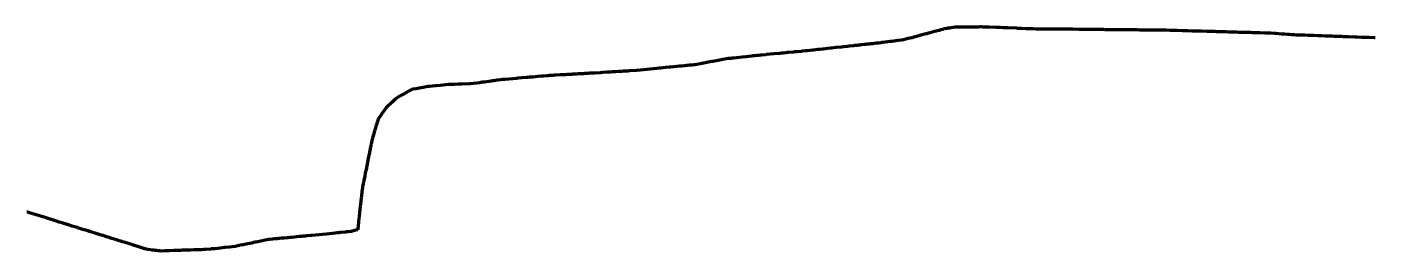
# Model space of a CAD drawing. Header units: metres. Extents: x 599858 to 604892, y 1147555 to 1148052.
# Drawn here: x 600501.9 to 600962, y 1147975.5 to 1148051.9 of the extents above; entities that cross this region are included whole.
import ezdxf

# ---------------------------------------------------------------- set-up
doc = ezdxf.new("R2010")
doc.units = ezdxf.units.M
doc.header["$MEASUREMENT"] = 0
doc.linetypes.add('DGN Style 5', pattern=[112.216283, 48.092693, -64.12359])
doc.layers.add('TF_T_---_Kabl-_2', color=5, linetype='DGN Style 5', lineweight=70)

msp = doc.modelspace()

# ---------------------------------------------------------------- linework, layer by layer
at = {"layer": 'TF_T_---_Kabl-_2'}
msp.add_polyline3d([(600962.01, 1148048.23, 31.95), (600961.82, 1148048.24, 31.94), (600959.91, 1148048.31, 32), (600959.68, 1148048.32, 31.99), (600959.27, 1148048.33, 31.96), (600958.89, 1148048.34, 31.97), (600957.78, 1148048.38, 31.9), (600957.49, 1148048.39, 31.9), (600955.89, 1148048.45, 31.86), (600955.27, 1148048.47, 31.84), (600955.08, 1148048.48, 31.85), (600952.94, 1148048.55, 31.79), (600952.7, 1148048.56, 31.76), (600952.23, 1148048.58, 31.77), (600951.13, 1148048.62, 31.74), (600950.83, 1148048.63, 31.75), (600950.61, 1148048.64, 31.75), (600950.38, 1148048.64, 31.75), (600949.01, 1148048.69, 31.68), (600948.32, 1148048.72, 31.7), (600948.12, 1148048.72, 31.69), (600947.98, 1148048.73, 31.69), (600947.21, 1148048.76, 31.65), (600945.84, 1148048.8, 31.61), (600945.31, 1148048.82, 31.61), (600944.95, 1148048.84, 31.61), (600943.69, 1148048.88, 31.61), (600943.57, 1148048.89, 31.6), (600942.75, 1148048.91, 31.56), (600942.39, 1148048.93, 31.56), (600941.07, 1148048.97, 31.51), (600940.4, 1148049, 31.52), (600939.13, 1148049.04, 31.52), (600937.97, 1148049.08, 31.53), (600937.46, 1148049.1, 31.58), (600935.78, 1148049.16, 31.46), (600934.93, 1148049.19, 31.43), (600934.78, 1148049.2, 31.43), (600934.34, 1148049.21, 31.38), (600933.817693, 1148049.229842, 31.398117), (600933.52, 1148049.25, 31.41), (600932.71, 1148049.32, 31.35), (600932.18, 1148049.36, 31.35), (600931.24, 1148049.43, 31.33), (600931.08, 1148049.44, 31.32), (600930.68, 1148049.47, 31.31), (600930.22, 1148049.51, 31.3), (600928.27, 1148049.66, 31.26), (600927.65, 1148049.71, 31.25), (600926.45, 1148049.8, 31.2), (600925.775813, 1148049.84826, 31.17895), (600924.33, 1148049.87, 31.14), (600922.675454, 1148049.900873, 31.130573), (600922.26, 1148049.91, 31.13), (600921.25, 1148049.94, 31.08), (600920.07, 1148049.97, 31.08), (600919.52, 1148049.99, 31.07), (600917.91, 1148050.03, 31.07), (600916.65, 1148050.07, 31.07), (600915.88, 1148050.09, 31.08), (600915.55, 1148050.1, 31), (600914.67, 1148050.12, 30.96), (600914.47, 1148050.13, 31), (600912.48, 1148050.18, 30.91), (600912.11, 1148050.19, 30.9), (600912.03, 1148050.2, 30.88), (600911.21, 1148050.22, 30.84), (600910.99, 1148050.23, 30.85), (600910.66, 1148050.24, 30.85), (600908.03, 1148050.31, 30.82), (600907.35, 1148050.33, 30.87), (600907.32, 1148050.33, 30.87), (600907.3, 1148050.33, 30.87), (600907.25, 1148050.33, 30.87), (600906.89, 1148050.34, 30.83), (600905.98, 1148050.37, 30.8), (600905.01, 1148050.39, 30.74), (600904.93, 1148050.39, 30.74), (600904.65, 1148050.4, 30.74), (600902.79, 1148050.45, 30.71), (600902.45, 1148050.46, 30.71), (600901.38, 1148050.49, 30.74), (600900.87, 1148050.51, 30.68), (600900.76, 1148050.51, 30.67), (600899.83, 1148050.54, 30.69), (600899.53, 1148050.55, 30.69), (600899.47, 1148050.55, 30.69), (600898.13, 1148050.58, 30.66), (600897.77, 1148050.59, 30.63), (600897.74, 1148050.6, 30.63), (600897.69, 1148050.6, 30.63), (600896.89, 1148050.62, 30.65), (600896.83, 1148050.62, 30.64), (600896.6, 1148050.63, 30.66), (600896.3, 1148050.64, 30.67), (600894.53, 1148050.68, 30.64), (600894.25, 1148050.69, 30.63), (600894.02, 1148050.7, 30.61), (600893.34, 1148050.72, 30.57), (600892.65, 1148050.74, 30.6), (600892.43, 1148050.74, 30.58), (600892.26, 1148050.75, 30.59), (600892.1, 1148050.75, 30.59), (600890.65, 1148050.79, 30.54), (600890.025793, 1148050.81238, 30.531665), (600889.33, 1148050.82, 30.53), (600888.95, 1148050.82, 30.51), (600887.45, 1148050.84, 30.48), (600887.28, 1148050.84, 30.48), (600887.2, 1148050.84, 30.47), (600885.67, 1148050.85, 30.52), (600884.41, 1148050.87, 30.53), (600883.5, 1148050.87, 30.44), (600882.67, 1148050.88, 30.46), (600882.46, 1148050.88, 30.43), (600881.75, 1148050.89, 30.42), (600880.79, 1148050.9, 30.46), (600880.49, 1148050.9, 30.44), (600880.17, 1148050.91, 30.47), (600879.59, 1148050.91, 30.45), (600878.49, 1148050.92, 30.44), (600877.66, 1148050.93, 30.37), (600876.85, 1148050.94, 30.34), (600876.78, 1148050.94, 30.34), (600876.76, 1148050.94, 30.34), (600875.97, 1148050.95, 30.36), (600875.32, 1148050.95, 30.31), (600875, 1148050.96, 30.31), (600874.77, 1148050.96, 30.3), (600873.789418, 1148050.974405, 30.341905), (600873.7, 1148050.97, 30.35), (600872.51, 1148050.98, 30.27), (600872, 1148050.99, 30.26), (600870.04, 1148051.01, 30.17), (600869.66, 1148051.01, 30.16), (600869.47, 1148051.02, 30.16), (600869.14, 1148051.02, 30.17), (600869.1, 1148051.02, 30.16), (600866.79, 1148051.05, 30.13), (600866.03, 1148051.05, 30.1), (600865.6, 1148051.06, 30.1), (600864.57, 1148051.07, 30.1), (600863.78, 1148051.08, 30.07), (600862.18, 1148051.1, 29.98), (600862.05, 1148051.1, 29.98), (600861.94, 1148051.1, 29.98), (600861.84, 1148051.1, 29.97), (600861.19, 1148051.11, 29.93), (600861.04, 1148051.11, 29.93), (600860.81, 1148051.11, 29.95), (600858.86, 1148051.13, 29.99), (600858.45, 1148051.14, 29.96), (600856.73, 1148051.15, 29.95), (600856.15, 1148051.16, 29.93), (600853.41, 1148051.19, 29.84), (600853.381931, 1148051.191377, 29.83679), (600850.86, 1148051.18, 29.77), (600850, 1148051.17, 29.75), (600846.94, 1148051.16, 29.67), (600846.915481, 1148051.156998, 29.662784), (600846.87, 1148051.16, 29.64), (600846.37, 1148051.18, 29.68), (600845.14, 1148051.24, 29.63), (600844.96, 1148051.24, 29.61), (600842.82, 1148051.33, 29.61), (600841.36, 1148051.4, 29.62), (600839.74, 1148051.46, 29.48), (600839.74, 1148051.47, 29.48), (600839.72, 1148051.47, 29.48), (600836.69, 1148051.59, 29.55), (600835.76, 1148051.63, 29.54), (600835.06, 1148051.66, 29.44), (600834.17, 1148051.7, 29.43), (600833.78, 1148051.72, 29.4), (600833.02, 1148051.75, 29.45), (600832.86, 1148051.76, 29.45), (600832.83, 1148051.76, 29.46), (600832.75, 1148051.76, 29.46), (600832.558217, 1148051.765084, 29.460988), (600830.25, 1148051.85, 29.47), (600829.91, 1148051.86, 29.46), (600829.36, 1148051.87, 29.39), (600828.01, 1148051.92, 29.33), (600827.650843, 1148051.929224, 29.315742), (600827.33, 1148051.93, 29.3), (600827.23, 1148051.93, 29.3), (600826.59, 1148051.92, 29.29), (600825.65, 1148051.91, 29.26), (600825.01, 1148051.91, 29.25), (600824.1, 1148051.9, 29.28), (600822.77, 1148051.89, 29.25), (600821.86, 1148051.88, 29.27), (600821.44, 1148051.87, 29.25), (600818.880642, 1148051.845885, 29.18202), (600818.72, 1148051.83, 29.18), (600818.11, 1148051.75, 29.19), (600817.37, 1148051.65, 29.13), (600816.88, 1148051.58, 29.17), (600816.8, 1148051.57, 29.16), (600816.67, 1148051.55, 29.15), (600816.53, 1148051.54, 29.17), (600816.16, 1148051.49, 29.23), (600815.892785, 1148051.453699, 29.213693), (600815.81, 1148051.43, 29.21), (600815.1, 1148051.24, 29.2), (600814.9, 1148051.19, 29.16), (600814.73, 1148051.15, 29.14), (600814.38, 1148051.05, 29.11), (600813.79, 1148050.9, 29.07), (600813.2, 1148050.74, 29.02), (600811.67, 1148050.34, 29.05), (600810.18, 1148049.95, 29.03), (600809.59, 1148049.79, 28.91), (600808.93, 1148049.62, 28.85), (600808.26, 1148049.44, 28.93), (600808.12, 1148049.41, 28.94), (600807.9, 1148049.35, 28.9), (600806.98, 1148049.11, 28.78), (600806.56, 1148049, 28.88), (600806.54, 1148048.99, 28.88), (600806.51, 1148048.99, 28.88), (600806.38, 1148048.95, 28.88), (600804.59, 1148048.48, 28.81), (600804.35, 1148048.42, 28.81), (600804.23, 1148048.39, 28.83), (600803.84, 1148048.28, 28.8), (600802.13, 1148047.83, 28.8), (600801.81, 1148047.75, 28.81), (600801.006302, 1148047.539147, 28.729466), (600800.85, 1148047.52, 28.71), (600800.44, 1148047.47, 28.75), (600799.17, 1148047.3, 28.71), (600797.11, 1148047.03, 28.6), (600796.46, 1148046.95, 28.61), (600793.95, 1148046.62, 28.6), (600793.66, 1148046.58, 28.6), (600793.27, 1148046.53, 28.59), (600792.63662, 1148046.449179, 28.541414), (600791.86, 1148046.37, 28.48), (600791.11, 1148046.29, 28.46), (600791.05, 1148046.28, 28.45), (600790.54, 1148046.22, 28.53), (600789.88, 1148046.15, 28.53), (600789.39, 1148046.1, 28.5), (600788.81, 1148046.04, 28.51), (600788.6, 1148046.01, 28.47), (600788.23, 1148045.98, 28.49), (600787.86, 1148045.94, 28.5), (600787.63, 1148045.91, 28.46), (600786.6, 1148045.8, 28.33), (600786.29, 1148045.77, 28.37), (600785.7, 1148045.7, 28.42), (600785.22, 1148045.65, 28.36), (600784.45, 1148045.57, 28.38), (600784.08, 1148045.53, 28.41), (600783.85, 1148045.5, 28.46), (600782.74, 1148045.38, 28.42), (600782.6, 1148045.37, 28.4), (600782.57, 1148045.37, 28.41), (600782.53, 1148045.36, 28.4), (600781.98, 1148045.3, 28.24), (600781.68, 1148045.27, 28.23), (600780.73, 1148045.17, 28.22), (600779.86, 1148045.07, 28.17), (600778.05, 1148044.88, 28.09), (600776.41, 1148044.7, 28.05), (600775.99, 1148044.66, 28.05), (600775.09, 1148044.56, 28), (600773.63, 1148044.4, 27.92), (600773.32, 1148044.37, 27.93), (600772.36, 1148044.27, 27.88), (600771.76, 1148044.2, 27.86), (600770.34, 1148044.05, 27.87), (600769.97, 1148044.01, 27.86), (600769.08, 1148043.91, 27.85), (600768.23, 1148043.82, 27.75), (600767.6, 1148043.75, 27.81), (600766.544951, 1148043.638486, 27.713126), (600766.16, 1148043.6, 27.68), (600764.92, 1148043.49, 27.71), (600764.7, 1148043.47, 27.72), (600763.95, 1148043.4, 27.69), (600763.53, 1148043.36, 27.71), (600761.82, 1148043.2, 27.65), (600761.46, 1148043.17, 27.66), (600760.94, 1148043.12, 27.55), (600759.9, 1148043.03, 27.57), (600759.72, 1148043.01, 27.57), (600759.42, 1148042.98, 27.58), (600758.8, 1148042.92, 27.55), (600758.56, 1148042.9, 27.56), (600756.86, 1148042.74, 27.46), (600756.85, 1148042.74, 27.46), (600754.25, 1148042.5, 27.46), (600754.18, 1148042.5, 27.46), (600753.898697, 1148042.467527, 27.425656), (600752.74, 1148042.35, 27.29), (600752.48, 1148042.32, 27.28), (600752.35, 1148042.31, 27.28), (600751.63, 1148042.23, 27.37), (600751.03, 1148042.17, 27.36), (600750.29, 1148042.09, 27.27), (600749.71, 1148042.03, 27.24), (600749.31, 1148041.99, 27.3), (600748.2, 1148041.87, 27.3), (600747.35, 1148041.78, 27.19), (600746.01, 1148041.64, 27.22), (600745.07, 1148041.54, 27.2), (600743.06, 1148041.33, 27.16), (600742.6, 1148041.28, 27.14), (600742.08, 1148041.22, 27.11), (600741.25, 1148041.14, 27.02), (600741.19576, 1148041.128676, 27.022524), (600738.82, 1148040.69, 26.94), (600737.93, 1148040.53, 26.95), (600737.76, 1148040.5, 26.96), (600737.63, 1148040.48, 26.95), (600735.94, 1148040.17, 26.85), (600735.87, 1148040.15, 26.84), (600735.78, 1148040.14, 26.84), (600735.63, 1148040.11, 26.82), (600733.42, 1148039.7, 26.7), (600733.21, 1148039.67, 26.67), (600732.98, 1148039.63, 26.65), (600732.5, 1148039.54, 26.67), (600732.28, 1148039.5, 26.62), (600731.61, 1148039.37, 26.63), (600729.95, 1148039.07, 26.54), (600729.75, 1148039.03, 26.52), (600729.57231, 1148038.996523, 26.512842), (600728.97, 1148038.94, 26.5), (600728.06, 1148038.85, 26.43), (600727.44, 1148038.79, 26.45), (600727.28, 1148038.78, 26.45), (600726.98, 1148038.75, 26.41), (600726.3, 1148038.68, 26.39), (600725.28, 1148038.58, 26.32), (600724.87, 1148038.54, 26.26), (600724.5, 1148038.51, 26.18), (600723.6, 1148038.42, 26.24), (600722.53, 1148038.31, 26.19), (600721.52, 1148038.22, 26.1), (600721.12, 1148038.18, 26.09), (600719.81, 1148038.05, 25.99), (600718.16, 1148037.89, 25.82), (600717.71, 1148037.84, 25.9), (600716.76, 1148037.75, 25.74), (600711.13, 1148037.2, 25.49), (600710.06, 1148037.1, 25.47), (600709.770461, 1148037.067859, 25.450429), (600707.56, 1148036.94, 25.33), (600706.92, 1148036.9, 25.3), (600705.63, 1148036.82, 25.17), (600705.22, 1148036.8, 25.13), (600705.04, 1148036.78, 25.15), (600704.81, 1148036.77, 25.12), (600704.48, 1148036.75, 25.08), (600704.07, 1148036.73, 25.1), (600703.93, 1148036.72, 25.06), (600703.76, 1148036.71, 25.05), (600702.8, 1148036.65, 24.99), (600702.35, 1148036.62, 25.08), (600702.2, 1148036.61, 25.08), (600701.72, 1148036.58, 25.04), (600701.08, 1148036.55, 24.94), (600700.12, 1148036.49, 24.9), (600699.96, 1148036.48, 24.85), (600699.85, 1148036.47, 24.86), (600698.48, 1148036.39, 24.89), (600697.62, 1148036.34, 24.83), (600695.68, 1148036.22, 24.73), (600694.49, 1148036.15, 24.65), (600693.98, 1148036.12, 24.61), (600693.58, 1148036.09, 24.68), (600693.47, 1148036.09, 24.67), (600693.42, 1148036.08, 24.66), (600692.43, 1148036.02, 24.59), (600692.26, 1148036.01, 24.58), (600691.91, 1148035.99, 24.58), (600691.38, 1148035.96, 24.59), (600691.211672, 1148035.95069, 24.588483), (600690.48, 1148035.91, 24.57), (600690.35, 1148035.9, 24.56), (600690.08, 1148035.89, 24.5), (600689.59, 1148035.86, 24.46), (600689.09, 1148035.83, 24.49), (600688.79, 1148035.82, 24.44), (600688.41, 1148035.8, 24.39), (600688.13, 1148035.78, 24.3), (600688, 1148035.77, 24.33), (600687.16, 1148035.73, 24.4), (600686.23, 1148035.68, 24.37), (600685.67, 1148035.65, 24.3), (600685.35, 1148035.63, 24.29), (600684.79, 1148035.6, 24.25), (600684.2, 1148035.57, 24.19), (600683.88, 1148035.55, 24.19), (600682.51, 1148035.47, 24.17), (600682.09, 1148035.45, 24.11), (600681.9, 1148035.44, 24.1), (600681.52, 1148035.42, 24.13), (600681.02, 1148035.39, 24.03), (600680.269413, 1148035.352814, 24.028106), (600679.83, 1148035.31, 24.02), (600679.31, 1148035.27, 23.99), (600678.21, 1148035.17, 24.02), (600677.46, 1148035.11, 23.97), (600676.29, 1148035.01, 23.84), (600674.4, 1148034.85, 23.74), (600673.99, 1148034.81, 23.83), (600673.92, 1148034.81, 23.84), (600673.83, 1148034.8, 23.83), (600673.44, 1148034.76, 23.76), (600673.1, 1148034.74, 23.69), (600672.96, 1148034.72, 23.69), (600672.93, 1148034.72, 23.69), (600672.49, 1148034.68, 23.68), (600672.37, 1148034.67, 23.68), (600672.36, 1148034.67, 23.68), (600672.31, 1148034.67, 23.68), (600670.91, 1148034.55, 23.64), (600670.65, 1148034.53, 23.62), (600669.65, 1148034.44, 23.67), (600669.45, 1148034.42, 23.65), (600668.97, 1148034.38, 23.64), (600667.77, 1148034.28, 23.5), (600666.38, 1148034.16, 23.56), (600665.07, 1148034.05, 23.49), (600664.393, 1148033.989404, 23.448433), (600664.3, 1148033.98, 23.44), (600663.52, 1148033.88, 23.39), (600662.53, 1148033.75, 23.36), (600662.5, 1148033.74, 23.35), (600662.45, 1148033.74, 23.34), (600662.38, 1148033.73, 23.33), (600661.25, 1148033.58, 23.09), (600660.79, 1148033.52, 23.06), (600660.31, 1148033.46, 23.06), (600660.27, 1148033.45, 23.05), (600659.67, 1148033.37, 23.04), (600657.97, 1148033.15, 23.02), (600657.58, 1148033.1, 22.96), (600657.27, 1148033.06, 22.98), (600657.099599, 1148033.036994, 22.980571), (600656.74, 1148032.99, 22.97), (600656.34, 1148032.93, 23.03), (600655.41, 1148032.79, 22.97), (600654.240453, 1148032.609692, 22.851497), (600653.3, 1148032.57, 22.77), (600653.28, 1148032.57, 22.77), (600653.1, 1148032.56, 22.77), (600652.92, 1148032.56, 22.77), (600650.37, 1148032.45, 22.68), (600649.41, 1148032.42, 22.6), (600649.34, 1148032.41, 22.59), (600649.2, 1148032.41, 22.6), (600647.87, 1148032.35, 22.6), (600647.66, 1148032.35, 22.61), (600646.7, 1148032.31, 22.66), (600646.45, 1148032.3, 22.67), (600646.021114, 1148032.284382, 22.700585), (600645.82, 1148032.26, 22.71), (600645.68, 1148032.25, 22.68), (600642.95, 1148031.99, 22.42), (600642.91, 1148031.99, 22.42), (600641.55, 1148031.86, 22.21), (600641.24, 1148031.83, 22.12), (600640.22, 1148031.73, 22.03), (600639.12, 1148031.63, 21.92), (600639.11, 1148031.63, 21.92), (600639.06, 1148031.63, 21.91), (600638.688031, 1148031.593747, 21.864417), (600637.11, 1148031.3, 21.63), (600636.95, 1148031.27, 21.57), (600635.91, 1148031.09, 21.5), (600635.87, 1148031.08, 21.5), (600635.75, 1148031.06, 21.47), (600634.69, 1148030.86, 21.21), (600633.65, 1148030.68, 20.99), (600633.234388, 1148030.598569, 20.955734), (600633.07, 1148030.51, 20.94), (600632.3, 1148030.09, 20.88), (600630.82, 1148029.27, 20.83), (600630.16, 1148028.91, 20.85), (600629.541397, 1148028.572972, 20.826635), (600628.334638, 1148027.920166, 20.789983), (600627.74, 1148027.37, 20.77), (600627.13, 1148026.8, 20.71), (600626.67, 1148026.37, 20.73), (600624.448491, 1148024.30095, 20.689106), (600622.93, 1148022.14, 20.66), (600622.93, 1148022.13, 20.66), (600622.92, 1148022.12, 20.66), (600622.84, 1148022, 20.66), (600621.74391, 1148020.444834, 20.681115), (600621.66, 1148020.17, 20.69), (600621.62, 1148020.03, 20.67), (600621.45, 1148019.47, 20.66), (600621.32, 1148019.05, 20.68), (600621.13, 1148018.39, 20.59), (600620.86, 1148017.52, 20.57), (600620.72, 1148017.03, 20.57), (600620.61, 1148016.68, 20.51), (600620.56, 1148016.5, 20.5), (600620.3, 1148015.63, 20.49), (600620.15, 1148015.15, 20.51), (600619.96, 1148014.51, 20.62), (600619.86, 1148014.16, 20.59), (600619.72, 1148013.71, 20.56), (600619.599911, 1148013.303967, 20.576342), (600619.57, 1148013.13, 20.58), (600619.48, 1148012.69, 20.57), (600619.34, 1148012, 20.52), (600619.28, 1148011.71, 20.61), (600619.24, 1148011.49, 20.67), (600619.14, 1148010.98, 20.65), (600619.07, 1148010.64, 20.62), (600619.05, 1148010.52, 20.61), (600619.01, 1148010.33, 20.55), (600618.91, 1148009.82, 20.52), (600618.79, 1148009.23, 20.46), (600618.76, 1148009.07, 20.45), (600618.27, 1148006.63, 20.58), (600618.26, 1148006.57, 20.58), (600618.25, 1148006.51, 20.58), (600618.25, 1148006.5, 20.59), (600618.21, 1148006.33, 20.57), (600617.87, 1148004.6, 20.54), (600617.61, 1148003.3, 20.55), (600617.38, 1148002.14, 20.54), (600617.17, 1148001.06, 20.53), (600617.07, 1148000.59, 20.49), (600616.86, 1147999.54, 20.46), (600616.72, 1147998.82, 20.44), (600616.68, 1147998.6, 20.45), (600616.61, 1147998.28, 20.45), (600616.47, 1147997.57, 20.47), (600616.363153, 1147997.009085, 20.528347), (600616.28, 1147996.33, 20.61), (600616.24, 1147995.98, 20.59), (600616.23, 1147995.87, 20.57), (600616.23, 1147995.83, 20.57), (600616.21, 1147995.64, 20.54), (600616.07, 1147994.46, 20.41), (600616.02, 1147993.97, 20.42), (600616, 1147993.77, 20.4), (600615.85, 1147992.51, 20.4), (600615.85, 1147992.5, 20.41), (600615.84, 1147992.39, 20.4), (600615.64, 1147990.57, 20.38), (600615.56, 1147989.86, 20.39), (600615.51, 1147989.49, 20.39), (600615.425488, 1147988.739636, 20.402921), (600615.41, 1147988.58, 20.4), (600615.34, 1147987.91, 20.43), (600615.33, 1147987.84, 20.41), (600615.32, 1147987.74, 20.4), (600615.26, 1147987.17, 20.36), (600615.24, 1147986.97, 20.36), (600615.22, 1147986.75, 20.38), (600614.93, 1147984.08, 20.46), (600614.93, 1147984.01, 20.44), (600614.92, 1147983.95, 20.44), (600614.85, 1147983.29, 20.46), (600614.79, 1147982.76, 20.43), (600614.7878, 1147982.740118, 20.42853), (600614.68, 1147982.71, 20.44), (600614.55, 1147982.68, 20.45), (600613.38, 1147982.4, 20.4), (600612.87, 1147982.28, 20.48), (600612.544614, 1147982.198373, 20.529644), (600611.49, 1147982.08, 20.7), (600611.09, 1147982.04, 20.79), (600611.04, 1147982.04, 20.79), (600610.58, 1147981.99, 20.76), (600609.23, 1147981.84, 20.53), (600609.08, 1147981.82, 20.49), (600608.74, 1147981.78, 20.36), (600608.5, 1147981.76, 20.35), (600607.82, 1147981.68, 20.37), (600607.1, 1147981.6, 20.29), (600604.07, 1147981.27, 20.32), (600602.784817, 1147981.133379, 20.310842), (600599.22, 1147980.8, 20.29), (600598.68, 1147980.75, 20.28), (600597.41, 1147980.64, 20.39), (600597.1, 1147980.61, 20.37), (600596.86, 1147980.58, 20.35), (600596.13, 1147980.52, 20.4), (600595.82, 1147980.49, 20.37), (600595.55, 1147980.46, 20.44), (600595.13, 1147980.43, 20.42), (600595.06, 1147980.42, 20.44), (600594.96, 1147980.41, 20.45), (600594.88, 1147980.4, 20.45), (600592.34, 1147980.17, 20.68), (600591.71, 1147980.11, 20.74), (600591.07, 1147980.05, 20.75), (600590.99, 1147980.05, 20.72), (600590.66, 1147980.01, 20.64), (600589.63, 1147979.92, 20.73), (600589.18, 1147979.88, 20.74), (600588.79, 1147979.84, 20.71), (600588.05, 1147979.77, 20.62), (600587.72, 1147979.74, 20.62), (600587.4, 1147979.71, 20.63), (600586.56, 1147979.64, 20.76), (600586.52, 1147979.63, 20.77), (600586.51, 1147979.63, 20.77), (600585.73, 1147979.56, 20.65), (600584.82, 1147979.48, 20.76), (600584.313004, 1147979.432305, 20.827494), (600584.29, 1147979.43, 20.83), (600583.73, 1147979.31, 20.86), (600583.22, 1147979.2, 20.87), (600582.71, 1147979.09, 20.88), (600581.75, 1147978.89, 20.88), (600580.73, 1147978.68, 20.78), (600580.67, 1147978.67, 20.78), (600580.04, 1147978.54, 20.84), (600579.82, 1147978.49, 20.86), (600579.26, 1147978.37, 20.89), (600578.59, 1147978.23, 20.8), (600577.29, 1147977.96, 20.89), (600575.69, 1147977.63, 20.89), (600575.58, 1147977.6, 20.88), (600574.82, 1147977.45, 20.89), (600574.71, 1147977.42, 20.91), (600574.51, 1147977.38, 20.95), (600574.35, 1147977.35, 20.94), (600574.25, 1147977.33, 20.96), (600573.02, 1147977.07, 20.89), (600572.879508, 1147977.042434, 20.891839), (600571.07, 1147976.84, 20.89), (600569.56, 1147976.68, 20.99), (600569.4, 1147976.66, 20.98), (600567.89, 1147976.5, 20.98), (600567.05, 1147976.41, 20.94), (600566.044849, 1147976.302053, 20.953246), (600564.82, 1147976.2, 20.98), (600564.74, 1147976.19, 20.98), (600564.66, 1147976.18, 20.98), (600562.98, 1147976.05, 20.87), (600562.57, 1147976.01, 20.88), (600562.36, 1147975.99, 20.88), (600562.319539, 1147975.989083, 20.874625), (600561.46, 1147975.96, 20.86), (600560.41, 1147975.93, 20.93), (600559.92, 1147975.91, 20.93), (600558.89, 1147975.88, 20.92), (600557.68, 1147975.84, 20.86), (600555.23, 1147975.75, 20.96), (600554.65, 1147975.74, 20.97), (600554.47, 1147975.73, 20.97), (600554.34, 1147975.73, 20.96), (600553.76, 1147975.71, 20.97), (600552.33, 1147975.66, 20.88), (600551.98, 1147975.65, 20.89), (600550.55, 1147975.6, 20.97), (600550.48, 1147975.6, 20.97), (600550.09, 1147975.58, 20.83), (600549.26, 1147975.56, 20.84), (600549.13, 1147975.55, 20.84), (600549.02, 1147975.55, 20.84), (600547.68, 1147975.5, 20.92), (600547.558654, 1147975.502258, 20.934265), (600547.28, 1147975.53, 20.96), (600546.6, 1147975.61, 20.91), (600546.35, 1147975.63, 20.88), (600545.5, 1147975.73, 20.8), (600545.16, 1147975.76, 20.8), (600545.04, 1147975.78, 20.81), (600544.88, 1147975.79, 20.83), (600544.86, 1147975.8, 20.84), (600544.72, 1147975.81, 20.87), (600544.49, 1147975.84, 20.94), (600544.26, 1147975.86, 20.97), (600543.193909, 1147975.975187, 20.964723), (600543.03, 1147976.03, 20.96), (600542.86, 1147976.08, 20.96), (600542.16, 1147976.3, 20.9), (600541.45, 1147976.52, 20.92), (600540.41, 1147976.85, 20.97), (600537.96, 1147977.62, 20.97), (600537.41, 1147977.79, 20.99), (600537.13, 1147977.87, 20.94), (600536.86, 1147977.96, 20.99), (600535.097627, 1147978.507263, 20.950435), (600534.53, 1147978.69, 20.94), (600534.25, 1147978.77, 20.93), (600533.94, 1147978.87, 20.9), (600533.76, 1147978.92, 20.96), (600533.1, 1147979.13, 20.95), (600532.83, 1147979.21, 20.9), (600530.49, 1147979.94, 20.95), (600529.63, 1147980.21, 20.85), (600529.41, 1147980.27, 20.82), (600528.85, 1147980.45, 20.91), (600528.5, 1147980.56, 20.95), (600527.9, 1147980.74, 20.96), (600527.57, 1147980.85, 20.95), (600526.97, 1147981.03, 20.94), (600526.89, 1147981.06, 20.96), (600525.17, 1147981.59, 20.85), (600524.91, 1147981.67, 20.83), (600524.84, 1147981.69, 20.84), (600524.35, 1147981.85, 20.95), (600523.19, 1147982.21, 20.88), (600522.41, 1147982.45, 20.94), (600522.3, 1147982.48, 20.97), (600521.39, 1147982.76, 20.82), (600521.38, 1147982.77, 20.82), (600521.34, 1147982.78, 20.82), (600520.23, 1147983.12, 20.73), (600519.52, 1147983.34, 20.69), (600519.24, 1147983.43, 20.69), (600519.16, 1147983.46, 20.69), (600519.08, 1147983.48, 20.68), (600518.08, 1147983.79, 20.71), (600517.34, 1147984.02, 20.65), (600516.07, 1147984.41, 20.78), (600515.79, 1147984.5, 20.8), (600515.73, 1147984.52, 20.8), (600515.64, 1147984.55, 20.8), (600514.95, 1147984.76, 20.68), (600514.48, 1147984.91, 20.59), (600513.94, 1147985.08, 20.59), (600512.92, 1147985.39, 20.62), (600511.99, 1147985.68, 20.57), (600508.14, 1147986.88, 20.55), (600507.93, 1147986.94, 20.55), (600507.92, 1147986.94, 20.55), (600507.85, 1147986.96, 20.55), (600507.830766, 1147986.97191, 20.552187), (600507.73, 1147987, 20.55), (600507.28, 1147987.14, 20.55), (600503.95, 1147988.15, 20.53), (600502.82, 1147988.5, 20.54), (600502.17, 1147988.7, 14.26), (600501.898599, 1147988.776664, 15.455482)], dxfattribs=at)

doc.saveas('drawing.dxf')
